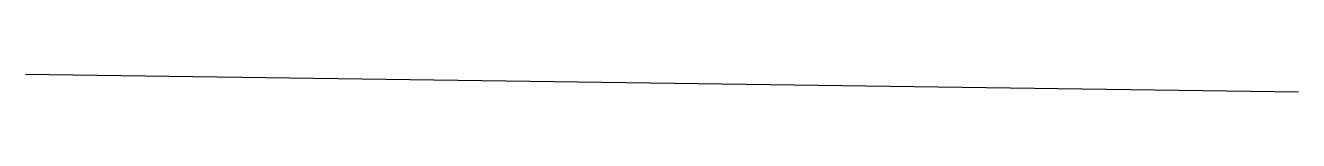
# Model space of a CAD drawing. Header units: inches. Extents: x -0.24 to 2.41, y -15.16 to -15.12.
import ezdxf

# ---------------------------------------------------------------- set-up
doc = ezdxf.new("R2010")
doc.units = ezdxf.units.IN
doc.header["$MEASUREMENT"] = 0
doc.layers.add('Sensors', color=250, linetype='Continuous')

msp = doc.modelspace()

# ---------------------------------------------------------------- linework, layer by layer
at = {"layer": 'Sensors', "extrusion": (-0.013917, -0.999903, 0)}
msp.add_line((-0.2385, -15.1223, 16.525), (2.4127, -15.1592, 16.525), dxfattribs=at)

doc.saveas('drawing.dxf')
